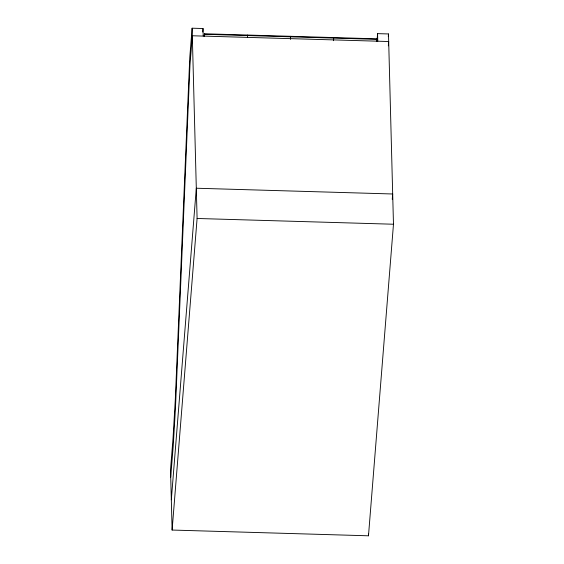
<?xml version="1.0" encoding="UTF-8"?>
<svg xmlns="http://www.w3.org/2000/svg" width="564" height="564" viewBox="0 0 564 564"><rect width="100%" height="100%" fill="white"/><g stroke="black" fill="none" stroke-linecap="round" stroke-linejoin="round"><path stroke-width="0.85" d="M203.223 36.082L203.026 28.517L192.12 28.2L189.765 57.535L175.298 399.714L173.056 438.009L170.525 469.544L172.112 530.047L368.482 535.8L393.475 224.232L388.49 33.953L377.577 33.636L376.956 41.398M202.751 31.972L203.026 28.517M204.238 36.371L204.443 33.777L376.815 38.831L376.696 41.087M204.323 36.04L204.443 33.777M170.723 477.109L173.254 445.567L175.496 407.279L189.962 65.1L192.317 35.765L388.688 41.517L388.342 45.832M171.322 499.796L196.307 188.228L392.678 193.988L392.255 199.247M172.112 530.047L197.097 218.479L192.12 28.2M247.413 37.302L247.54 35.038M290.439 39.431L290.629 36.3M333.528 40.693L333.726 37.562M376.611 41.426L376.815 38.831M388.286 36.547L388.49 33.953M204.457 34.305L376.83 39.36M197.097 218.479L393.475 224.232M377.577 33.636L377.781 41.2M368.44 534.073L368.482 535.8"/></g></svg>
